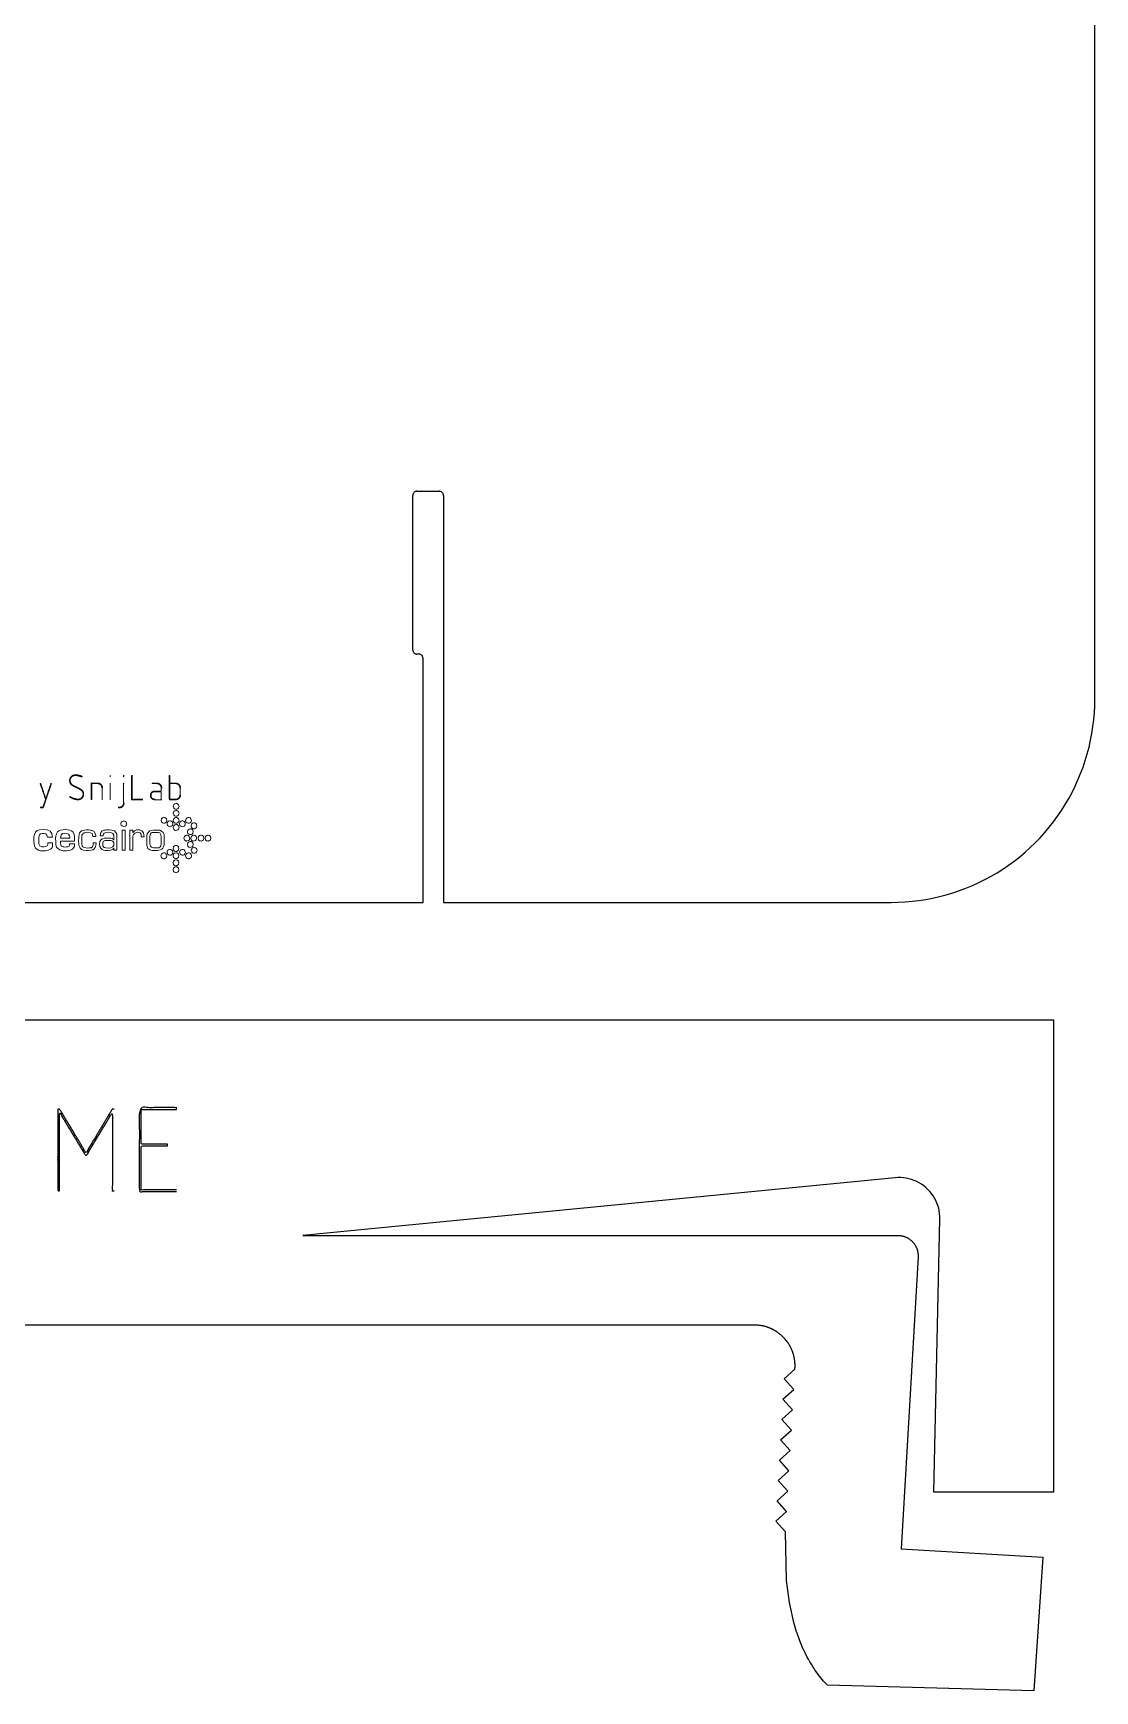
# Model space of a CAD drawing. Header units: millimetres. Extents: x -135 to -30, y -174 to 155.
# Drawn here: x -83 to -30.8, y -174.2 to -92.7 of the extents above; entities that cross this region are included whole.
import ezdxf

# ---------------------------------------------------------------- set-up
doc = ezdxf.new("R2010")
doc.units = ezdxf.units.MM
doc.header["$MEASUREMENT"] = 0
doc.layers.add('LAYER 03', color=5, linetype='Continuous')

msp = doc.modelspace()

# ---------------------------------------------------------------- linework, layer by layer
for p, q in [((-30.816, -125.411), (-30.816, -5.411)), ((-64.314, -115.383), (-64.316, -115.411)), ((-64.316, -123.011), (-64.316, -115.411)), ((-64.308, -115.355), (-64.314, -115.383)), ((-64.298, -115.328), (-64.308, -115.355)), ((-64.284, -115.303), (-64.298, -115.328)), ((-64.267, -115.28), (-64.284, -115.303)), ((-64.247, -115.26), (-64.267, -115.28)), ((-64.224, -115.243), (-64.247, -115.26)), ((-64.199, -115.229), (-64.224, -115.243)), ((-64.173, -115.219), (-64.199, -115.229)), ((-64.145, -115.213), (-64.173, -115.219)), ((-64.116, -115.211), (-64.145, -115.213)), ((-64.116, -115.211), (-63.016, -115.211)), ((-62.988, -115.213), (-63.016, -115.211)), ((-62.96, -115.219), (-62.988, -115.213)), ((-62.933, -115.229), (-62.96, -115.219)), ((-62.908, -115.243), (-62.933, -115.229)), ((-62.885, -115.26), (-62.908, -115.243)), ((-62.865, -115.28), (-62.885, -115.26)), ((-62.848, -115.303), (-62.865, -115.28)), ((-62.834, -115.328), (-62.848, -115.303)), ((-62.824, -115.355), (-62.834, -115.328)), ((-62.818, -115.383), (-62.824, -115.355)), ((-62.816, -115.411), (-62.818, -115.383)), ((-62.816, -115.411), (-62.816, -123.011)), ((-64.316, -123.011), (-64.314, -123.04)), ((-64.314, -123.04), (-64.308, -123.068)), ((-64.308, -123.068), (-64.298, -123.094)), ((-64.298, -123.094), (-64.284, -123.119)), ((-64.284, -123.119), (-64.267, -123.142)), ((-64.267, -123.142), (-64.247, -123.162)), ((-64.247, -123.162), (-64.224, -123.18)), ((-64.224, -123.18), (-64.199, -123.193)), ((-64.199, -123.193), (-64.173, -123.203)), ((-64.173, -123.203), (-64.145, -123.209)), ((-64.145, -123.209), (-64.116, -123.211)), ((-64.016, -123.211), (-64.116, -123.211)), ((-63.988, -123.213), (-64.016, -123.211)), ((-63.96, -123.219), (-63.988, -123.213)), ((-63.933, -123.229), (-63.96, -123.219)), ((-63.908, -123.243), (-63.933, -123.229)), ((-63.885, -123.26), (-63.908, -123.243)), ((-63.865, -123.28), (-63.885, -123.26)), ((-63.848, -123.303), (-63.865, -123.28)), ((-63.834, -123.328), (-63.848, -123.303)), ((-63.824, -123.355), (-63.834, -123.328)), ((-63.818, -123.383), (-63.824, -123.355)), ((-63.816, -123.411), (-63.818, -123.383)), ((-63.816, -135.411), (-63.816, -123.411)), ((-62.816, -123.011), (-62.816, -135.411)), ((-30.822, -125.753), (-30.816, -125.411)), ((-30.869, -126.434), (-30.839, -126.094)), ((-30.839, -126.094), (-30.822, -125.753)), ((-30.962, -127.11), (-30.909, -126.773)), ((-30.909, -126.773), (-30.869, -126.434)), ((-31.187, -128.109), (-31.1, -127.779)), ((-31.1, -127.779), (-31.025, -127.446)), ((-31.025, -127.446), (-30.962, -127.11)), ((-31.394, -128.76), (-31.285, -128.436)), ((-31.285, -128.436), (-31.187, -128.109)), ((-31.785, -129.706), (-31.644, -129.395)), ((-31.644, -129.395), (-31.513, -129.08)), ((-31.513, -129.08), (-31.394, -128.76)), ((-32.272, -130.607), (-32.1, -130.312)), ((-32.1, -130.312), (-31.937, -130.012)), ((-31.937, -130.012), (-31.785, -129.706)), ((-32.646, -131.178), (-32.454, -130.896)), ((-32.454, -130.896), (-32.272, -130.607)), ((-33.279, -131.983), (-33.059, -131.722)), ((-33.059, -131.722), (-32.848, -131.454)), ((-32.848, -131.454), (-32.646, -131.178)), ((-34.244, -132.948), (-33.991, -132.72)), ((-33.991, -132.72), (-33.745, -132.482)), ((-33.745, -132.482), (-33.508, -132.237)), ((-33.508, -132.237), (-33.279, -131.983)), ((-35.049, -133.581), (-34.774, -133.379)), ((-34.774, -133.379), (-34.505, -133.168)), ((-34.505, -133.168), (-34.244, -132.948)), ((-36.521, -134.442), (-36.216, -134.29)), ((-36.216, -134.29), (-35.915, -134.128)), ((-35.915, -134.128), (-35.62, -133.956)), ((-35.62, -133.956), (-35.332, -133.773)), ((-35.332, -133.773), (-35.049, -133.581)), ((-39.117, -135.266), (-38.782, -135.202)), ((-38.782, -135.202), (-38.449, -135.127)), ((-38.449, -135.127), (-38.118, -135.04)), ((-38.118, -135.04), (-37.791, -134.943)), ((-37.791, -134.943), (-37.467, -134.834)), ((-37.467, -134.834), (-37.148, -134.714)), ((-37.148, -134.714), (-36.832, -134.583)), ((-36.832, -134.583), (-36.521, -134.442)), ((-101.816, -135.411), (-63.816, -135.411)), ((-62.816, -135.411), (-40.816, -135.411)), ((-40.816, -135.411), (-40.475, -135.405)), ((-40.475, -135.405), (-40.134, -135.388)), ((-40.134, -135.388), (-39.794, -135.359)), ((-39.794, -135.359), (-39.454, -135.318)), ((-39.454, -135.318), (-39.117, -135.266)), ((-131.919, -141.178), (-82.379, -141.178)), ((-82.379, -141.178), (-32.839, -141.178)), ((-32.839, -141.178), (-32.839, -164.382)), ((-40.62, -148.939), (-69.726, -151.773)), ((-40.485, -148.931), (-40.62, -148.939)), ((-40.35, -148.931), (-40.485, -148.931)), ((-40.215, -148.941), (-40.35, -148.931)), ((-40.081, -148.96), (-40.215, -148.941)), ((-39.949, -148.988), (-40.081, -148.96)), ((-39.819, -149.024), (-39.949, -148.988)), ((-39.691, -149.07), (-39.819, -149.024)), ((-39.567, -149.124), (-39.691, -149.07)), ((-39.447, -149.186), (-39.567, -149.124)), ((-39.332, -149.256), (-39.447, -149.186)), ((-39.221, -149.334), (-39.332, -149.256)), ((-39.116, -149.419), (-39.221, -149.334)), ((-39.017, -149.511), (-39.116, -149.419)), ((-38.924, -149.609), (-39.017, -149.511)), ((-38.838, -149.714), (-38.924, -149.609)), ((-38.76, -149.824), (-38.838, -149.714)), ((-38.689, -149.939), (-38.76, -149.824)), ((-38.626, -150.058), (-38.689, -149.939)), ((-38.571, -150.182), (-38.626, -150.058)), ((-38.525, -150.309), (-38.571, -150.182)), ((-38.487, -150.439), (-38.525, -150.309)), ((-38.459, -150.571), (-38.487, -150.439)), ((-38.439, -150.705), (-38.459, -150.571)), ((-38.729, -164.382), (-38.427, -150.975)), ((-38.428, -150.84), (-38.439, -150.705)), ((-38.427, -150.975), (-38.428, -150.84)), ((-69.726, -151.773), (-42.497, -151.773)), ((-42.497, -151.773), (-40.497, -151.773)), ((-40.497, -151.773), (-40.46, -151.774)), ((-40.46, -151.774), (-40.422, -151.776)), ((-40.422, -151.776), (-40.384, -151.779)), ((-40.384, -151.779), (-40.347, -151.784)), ((-40.347, -151.784), (-40.322, -151.789)), ((-40.322, -151.789), (-40.297, -151.793)), ((-40.297, -151.793), (-40.272, -151.799)), ((-40.272, -151.799), (-40.247, -151.805)), ((-40.247, -151.805), (-40.222, -151.812)), ((-40.222, -151.812), (-40.197, -151.819)), ((-40.197, -151.819), (-40.173, -151.827)), ((-40.173, -151.827), (-40.149, -151.836)), ((-40.149, -151.836), (-40.125, -151.845)), ((-40.125, -151.845), (-40.101, -151.855)), ((-40.101, -151.855), (-40.077, -151.865)), ((-40.077, -151.865), (-40.054, -151.877)), ((-40.054, -151.877), (-40.031, -151.888)), ((-40.031, -151.888), (-40.008, -151.901)), ((-40.008, -151.901), (-39.986, -151.913)), ((-39.986, -151.913), (-39.964, -151.927)), ((-39.964, -151.927), (-39.943, -151.941)), ((-39.943, -151.941), (-39.921, -151.955)), ((-39.921, -151.955), (-39.901, -151.97)), ((-39.901, -151.97), (-39.881, -151.986)), ((-39.881, -151.986), (-39.851, -152.01)), ((-39.851, -152.01), (-39.823, -152.035)), ((-39.823, -152.035), (-39.795, -152.06)), ((-39.795, -152.06), (-39.769, -152.087)), ((-39.769, -152.087), (-39.744, -152.115)), ((-39.744, -152.115), (-39.72, -152.143)), ((-39.72, -152.143), (-39.697, -152.173)), ((-39.697, -152.173), (-39.675, -152.204)), ((-39.675, -152.204), (-39.66, -152.225)), ((-39.66, -152.225), (-39.647, -152.246)), ((-39.647, -152.246), (-39.634, -152.268)), ((-39.634, -152.268), (-39.621, -152.291)), ((-39.621, -152.291), (-39.609, -152.313)), ((-39.499, -152.831), (-40.336, -167.175)), ((-39.609, -152.313), (-39.597, -152.336)), ((-39.597, -152.336), (-39.586, -152.36)), ((-39.586, -152.36), (-39.576, -152.383)), ((-39.576, -152.383), (-39.566, -152.407)), ((-39.566, -152.407), (-39.557, -152.431)), ((-39.557, -152.431), (-39.549, -152.456)), ((-39.549, -152.456), (-39.541, -152.48)), ((-39.541, -152.48), (-39.533, -152.505)), ((-39.533, -152.505), (-39.527, -152.53)), ((-39.527, -152.53), (-39.521, -152.555)), ((-39.521, -152.555), (-39.516, -152.58)), ((-39.516, -152.58), (-39.511, -152.605)), ((-39.511, -152.605), (-39.507, -152.63)), ((-39.507, -152.63), (-39.504, -152.656)), ((-39.504, -152.656), (-39.501, -152.681)), ((-39.501, -152.681), (-39.498, -152.719)), ((-39.497, -152.794), (-39.499, -152.831)), ((-39.498, -152.719), (-39.497, -152.757)), ((-39.497, -152.757), (-39.497, -152.794)), ((-82.379, -156.178), (-95.032, -156.178)), ((-69.726, -156.178), (-82.379, -156.178)), ((-47.793, -156.178), (-69.726, -156.178)), ((-47.543, -156.178), (-47.793, -156.178)), ((-47.493, -156.179), (-47.543, -156.178)), ((-47.443, -156.18), (-47.493, -156.179)), ((-47.393, -156.184), (-47.443, -156.18)), ((-47.343, -156.188), (-47.393, -156.184)), ((-47.293, -156.194), (-47.343, -156.188)), ((-47.243, -156.201), (-47.293, -156.194)), ((-47.218, -156.205), (-47.243, -156.201)), ((-47.193, -156.209), (-47.218, -156.205)), ((-47.167, -156.213), (-47.193, -156.209)), ((-47.142, -156.218), (-47.167, -156.213)), ((-47.117, -156.224), (-47.142, -156.218)), ((-47.092, -156.229), (-47.117, -156.224)), ((-47.068, -156.235), (-47.092, -156.229)), ((-47.043, -156.241), (-47.068, -156.235)), ((-47.018, -156.248), (-47.043, -156.241)), ((-46.993, -156.255), (-47.018, -156.248)), ((-46.968, -156.262), (-46.993, -156.255)), ((-46.944, -156.27), (-46.968, -156.262)), ((-46.919, -156.278), (-46.944, -156.27)), ((-46.895, -156.286), (-46.919, -156.278)), ((-46.871, -156.294), (-46.895, -156.286)), ((-46.846, -156.303), (-46.871, -156.294)), ((-46.822, -156.312), (-46.846, -156.303)), ((-46.798, -156.322), (-46.822, -156.312)), ((-46.774, -156.331), (-46.798, -156.322)), ((-46.75, -156.342), (-46.774, -156.331)), ((-46.727, -156.352), (-46.75, -156.342)), ((-46.703, -156.363), (-46.727, -156.352)), ((-46.68, -156.374), (-46.703, -156.363)), ((-46.657, -156.385), (-46.68, -156.374)), ((-46.634, -156.396), (-46.657, -156.385)), ((-46.611, -156.408), (-46.634, -156.396)), ((-46.588, -156.42), (-46.611, -156.408)), ((-46.566, -156.433), (-46.588, -156.42)), ((-46.543, -156.446), (-46.566, -156.433)), ((-46.521, -156.459), (-46.543, -156.446)), ((-46.499, -156.472), (-46.521, -156.459)), ((-46.477, -156.485), (-46.499, -156.472)), ((-46.456, -156.499), (-46.477, -156.485)), ((-46.434, -156.513), (-46.456, -156.499)), ((-46.413, -156.528), (-46.434, -156.513)), ((-46.392, -156.542), (-46.413, -156.528)), ((-46.371, -156.557), (-46.392, -156.542)), ((-46.351, -156.572), (-46.371, -156.557)), ((-46.33, -156.587), (-46.351, -156.572)), ((-46.31, -156.603), (-46.33, -156.587)), ((-46.271, -156.635), (-46.31, -156.603)), ((-46.232, -156.667), (-46.271, -156.635)), ((-46.195, -156.701), (-46.232, -156.667)), ((-46.158, -156.735), (-46.195, -156.701)), ((-46.122, -156.77), (-46.158, -156.735)), ((-46.088, -156.806), (-46.122, -156.77)), ((-46.054, -156.842), (-46.088, -156.806)), ((-46.021, -156.88), (-46.054, -156.842)), ((-45.989, -156.918), (-46.021, -156.88)), ((-45.958, -156.958), (-45.989, -156.918)), ((-45.928, -156.998), (-45.958, -156.958)), ((-45.898, -157.039), (-45.928, -156.998)), ((-45.884, -157.06), (-45.898, -157.039)), ((-45.87, -157.082), (-45.884, -157.06)), ((-45.856, -157.103), (-45.87, -157.082)), ((-45.843, -157.125), (-45.856, -157.103)), ((-45.829, -157.146), (-45.843, -157.125)), ((-45.816, -157.168), (-45.829, -157.146)), ((-45.803, -157.191), (-45.816, -157.168)), ((-45.791, -157.213), (-45.803, -157.191)), ((-45.779, -157.235), (-45.791, -157.213)), ((-45.767, -157.258), (-45.779, -157.235)), ((-45.755, -157.281), (-45.767, -157.258)), ((-45.744, -157.304), (-45.755, -157.281)), ((-45.733, -157.327), (-45.744, -157.304)), ((-45.722, -157.351), (-45.733, -157.327)), ((-45.711, -157.374), (-45.722, -157.351)), ((-45.701, -157.398), (-45.711, -157.374)), ((-45.691, -157.422), (-45.701, -157.398)), ((-45.682, -157.446), (-45.691, -157.422)), ((-45.672, -157.47), (-45.682, -157.446)), ((-45.663, -157.494), (-45.672, -157.47)), ((-45.655, -157.518), (-45.663, -157.494)), ((-45.646, -157.543), (-45.655, -157.518)), ((-45.638, -157.567), (-45.646, -157.543)), ((-45.63, -157.592), (-45.638, -157.567)), ((-45.623, -157.617), (-45.63, -157.592)), ((-45.616, -157.642), (-45.623, -157.617)), ((-45.609, -157.666), (-45.616, -157.642)), ((-45.603, -157.691), (-45.609, -157.666)), ((-45.597, -157.716), (-45.603, -157.691)), ((-45.591, -157.741), (-45.597, -157.716)), ((-45.586, -157.766), (-45.591, -157.741)), ((-45.58, -157.792), (-45.586, -157.766)), ((-45.576, -157.817), (-45.58, -157.792)), ((-45.571, -157.842), (-45.576, -157.817)), ((-45.567, -157.867), (-45.571, -157.842)), ((-45.563, -157.893), (-45.567, -157.867)), ((-45.56, -157.918), (-45.563, -157.893)), ((-45.557, -157.943), (-45.56, -157.918)), ((-45.554, -157.968), (-45.557, -157.943)), ((-45.551, -157.994), (-45.554, -157.968)), ((-45.547, -158.044), (-45.551, -157.994)), ((-46.078, -158.821), (-45.549, -158.351)), ((-45.608, -159.35), (-46.078, -158.821)), ((-45.549, -158.351), (-45.546, -158.295)), ((-45.544, -158.095), (-45.547, -158.044)), ((-45.546, -158.295), (-45.544, -158.245)), ((-45.543, -158.145), (-45.544, -158.095)), ((-45.544, -158.245), (-45.543, -158.195)), ((-45.543, -158.195), (-45.543, -158.145)), ((-46.136, -159.82), (-45.608, -159.35)), ((-46.194, -160.818), (-45.666, -160.348)), ((-45.666, -160.348), (-46.136, -159.82)), ((-45.724, -161.346), (-46.194, -160.818)), ((-46.253, -161.816), (-45.724, -161.346)), ((-45.783, -162.344), (-46.253, -161.816)), ((-46.311, -162.814), (-45.783, -162.344)), ((-45.841, -163.343), (-46.311, -162.814)), ((-46.369, -163.813), (-45.841, -163.343)), ((-46.428, -164.811), (-45.899, -164.341)), ((-45.899, -164.341), (-46.369, -163.813)), ((-32.839, -164.382), (-38.729, -164.382)), ((-46.486, -165.809), (-45.958, -165.339)), ((-45.958, -165.339), (-46.428, -164.811)), ((-46.016, -166.338), (-46.486, -165.809)), ((-45.962, -168.735), (-46.016, -166.338)), ((-40.336, -167.175), (-33.376, -167.584)), ((-33.376, -167.584), (-33.814, -174.152)), ((-45.82, -169.811), (-45.962, -168.735)), ((-45.601, -170.797), (-45.82, -169.811)), ((-45.468, -171.244), (-45.601, -170.797)), ((-45.459, -171.271), (-45.468, -171.244)), ((-45.309, -171.691), (-45.459, -171.271)), ((-45.138, -172.097), (-45.309, -171.691)), ((-45.126, -172.122), (-45.138, -172.097)), ((-45.036, -172.312), (-45.126, -172.122)), ((-44.94, -172.498), (-45.036, -172.312)), ((-44.886, -172.599), (-44.94, -172.498)), ((-44.811, -172.731), (-44.886, -172.599)), ((-44.772, -172.797), (-44.811, -172.731)), ((-44.723, -172.879), (-44.772, -172.797)), ((-44.652, -172.991), (-44.723, -172.879)), ((-44.61, -173.055), (-44.652, -172.991)), ((-44.565, -173.122), (-44.61, -173.055)), ((-44.524, -173.181), (-44.565, -173.122)), ((-44.483, -173.24), (-44.524, -173.181)), ((-44.436, -173.305), (-44.483, -173.24)), ((-44.405, -173.347), (-44.436, -173.305)), ((-44.342, -173.43), (-44.405, -173.347)), ((-44.278, -173.511), (-44.342, -173.43)), ((-44.213, -173.591), (-44.278, -173.511)), ((-44.146, -173.669), (-44.213, -173.591)), ((-44.079, -173.746), (-44.146, -173.669)), ((-43.952, -173.867), (-44.079, -173.746)), ((-33.814, -174.152), (-43.952, -173.867))]:
    msp.add_line(p, q)
at = {"layer": 'LAYER 03', "lineweight": 0}
for p, q in [((-78.597, -131.86), (-78.453, -131.86)), ((-78.597, -132.843), (-78.597, -131.86)), ((-78.453, -131.86), (-78.453, -132.843)), ((-78.453, -132.843), (-78.597, -132.843))]:
    msp.add_line(p, q, dxfattribs=at)
for points, degree, knots in [([(-80.487, -130.093), (-80.487, -129.924), (-80.665, -129.828), (-80.85, -129.734), (-80.923, -129.699), (-80.965, -129.68), (-80.982, -129.671), (-81.147, -129.59), (-81.147, -129.427), (-81.147, -129.333), (-81.086, -129.261), (-81.013, -129.174), (-80.883, -129.174), (-80.792, -129.174), (-80.573, -129.25), (-80.565, -129.239), (-80.558, -129.228), (-80.695, -129.147), (-80.883, -129.147), (-81.024, -129.147), (-81.107, -129.244), (-81.174, -129.324), (-81.174, -129.427), (-81.174, -129.558), (-81.073, -129.644), (-81, -129.689), (-80.936, -129.722), (-80.836, -129.772), (-80.737, -129.822), (-80.629, -129.876), (-80.582, -129.923), (-80.512, -129.992), (-80.512, -130.093), (-80.512, -130.184), (-80.575, -130.258), (-80.65, -130.344), (-80.764, -130.344), (-80.863, -130.344), (-81.154, -130.213), (-81.161, -130.223), (-81.169, -130.234), (-81.085, -130.292), (-80.975, -130.33), (-80.862, -130.368), (-80.764, -130.368), (-80.635, -130.368), (-80.556, -130.275), (-80.487, -130.192), (-80.487, -130.093)], 2, [-24, -24, -24, -23, -23, -22, -22, -21, -21, -20, -20, -19, -19, -18, -18, -17, -17, -16, -16, -15, -15, -14, -14, -13, -13, -12, -12, -11, -11, -10, -10, -9, -9, -8, -8, -7, -7, -6, -6, -5, -5, -4, -4, -3, -3, -2, -2, -1, -1, 0, 0, 0]), ([(-79.163, -129.17), (-79.176, -129.17), (-79.19, -129.17), (-79.19, -129.203), (-79.19, -129.236), (-79.176, -129.236), (-79.163, -129.236)], 2, [-3, -3, -3, -2, -2, -1, -1, 0, 0, 0]), ([(-78.499, -129.17), (-78.512, -129.17), (-78.526, -129.17), (-78.526, -129.203), (-78.526, -129.236), (-78.512, -129.236), (-78.499, -129.236)], 2, [-3, -3, -3, -2, -2, -1, -1, 0, 0, 0]), ([(-77.586, -130.344), (-77.844, -130.344), (-78.102, -130.344), (-78.102, -129.757), (-78.102, -129.17), (-78.115, -129.17), (-78.129, -129.17), (-78.129, -129.769), (-78.129, -130.368), (-77.858, -130.368), (-77.586, -130.368)], 2, [-5, -5, -5, -4, -4, -3, -3, -2, -2, -1, -1, 0, 0, 0]), ([(-75.725, -129.797), (-75.725, -129.696), (-75.797, -129.624), (-75.868, -129.553), (-75.97, -129.553), (-76.112, -129.553), (-76.254, -129.553), (-76.254, -129.361), (-76.254, -129.17), (-76.267, -129.17), (-76.281, -129.17), (-76.281, -129.769), (-76.281, -130.368), (-76.125, -130.368), (-75.97, -130.368), (-75.868, -130.368), (-75.797, -130.298), (-75.725, -130.227), (-75.725, -130.126)], 2, [-9, -9, -9, -8, -8, -7, -7, -6, -6, -5, -5, -4, -4, -3, -3, -2, -2, -1, -1, 0, 0, 0]), ([(-82.093, -129.561), (-82.219, -129.938), (-82.345, -130.315), (-82.471, -129.936), (-82.597, -129.558), (-82.61, -129.562), (-82.622, -129.566), (-82.491, -129.962), (-82.359, -130.357), (-82.423, -130.549), (-82.487, -130.74), (-82.548, -130.74), (-82.609, -130.74), (-82.609, -130.754), (-82.609, -130.767), (-82.539, -130.767), (-82.468, -130.767), (-82.268, -130.168), (-82.068, -129.569)], 2, [-9, -9, -9, -8, -8, -7, -7, -6, -6, -5, -5, -4, -4, -3, -3, -2, -2, -1, -1, 0, 0, 0]), ([(-79.558, -129.793), (-79.558, -129.691), (-79.629, -129.619), (-79.701, -129.547), (-79.802, -129.547), (-79.958, -129.547), (-80.114, -129.547), (-80.114, -129.951), (-80.114, -130.356), (-80.1, -130.356), (-80.087, -130.356), (-80.087, -129.966), (-80.087, -129.576), (-79.945, -129.576), (-79.802, -129.576), (-79.712, -129.576), (-79.648, -129.64), (-79.584, -129.704), (-79.584, -129.795), (-79.584, -130.076), (-79.584, -130.356), (-79.571, -130.356), (-79.558, -130.356)], 2, [-11, -11, -11, -10, -10, -9, -9, -8, -8, -7, -7, -6, -6, -5, -5, -4, -4, -3, -3, -2, -2, -1, -1, 0, 0, 0]), ([(-79.163, -129.563), (-79.176, -129.563), (-79.19, -129.563), (-79.19, -129.96), (-79.19, -130.356), (-79.176, -130.356), (-79.163, -130.356)], 2, [-3, -3, -3, -2, -2, -1, -1, 0, 0, 0]), ([(-78.499, -129.565), (-78.512, -129.565), (-78.526, -129.565), (-78.526, -130.043), (-78.526, -130.522), (-78.526, -130.613), (-78.589, -130.677), (-78.653, -130.74), (-78.744, -130.74), (-78.76, -130.74), (-78.777, -130.74), (-78.777, -130.754), (-78.777, -130.767), (-78.76, -130.767), (-78.744, -130.767), (-78.642, -130.767), (-78.571, -130.695), (-78.499, -130.624), (-78.499, -130.522)], 2, [-9, -9, -9, -8, -8, -7, -7, -6, -6, -5, -5, -4, -4, -3, -3, -2, -2, -1, -1, 0, 0, 0]), ([(-76.649, -129.801), (-76.649, -129.661), (-76.753, -129.594), (-76.827, -129.547), (-76.927, -129.547), (-77.026, -129.547), (-77.125, -129.547), (-77.125, -129.56), (-77.125, -129.573), (-77.026, -129.573), (-76.927, -129.573), (-76.833, -129.573), (-76.767, -129.617), (-76.676, -129.676), (-76.676, -129.801), (-76.676, -129.873), (-76.676, -129.945), (-76.825, -129.945), (-76.973, -129.945), (-77.052, -129.945), (-77.107, -129.975), (-77.205, -130.027), (-77.205, -130.157), (-77.205, -130.286), (-77.103, -130.339), (-77.043, -130.368), (-76.973, -130.368), (-76.811, -130.368), (-76.649, -130.368)], 2, [-14, -14, -14, -13, -13, -12, -12, -11, -11, -10, -10, -9, -9, -8, -8, -7, -7, -6, -6, -5, -5, -4, -4, -3, -3, -2, -2, -1, -1, 0, 0, 0]), ([(-76.676, -130.344), (-76.676, -130.159), (-76.676, -129.974), (-76.825, -129.974), (-76.973, -129.974), (-77.178, -129.974), (-77.178, -130.158), (-77.178, -130.27), (-77.091, -130.317), (-77.042, -130.344), (-76.973, -130.344)], 2, [0, 0, 0, 1, 1, 2, 2, 3, 3, 4, 4, 5, 5, 5]), ([(-75.752, -130.125), (-75.752, -129.96), (-75.752, -129.795), (-75.752, -129.704), (-75.816, -129.64), (-75.879, -129.576), (-75.97, -129.576), (-76.112, -129.576), (-76.254, -129.576), (-76.254, -129.96), (-76.254, -130.344), (-76.112, -130.344), (-75.97, -130.344), (-75.879, -130.344), (-75.816, -130.28), (-75.752, -130.217), (-75.752, -130.125)], 2, [0, 0, 0, 1, 1, 2, 2, 3, 3, 4, 4, 5, 5, 6, 6, 7, 7, 8, 8, 8]), ([(-75.937, -130.547), (-75.937, -130.547), (-75.8, -130.547), (-75.8, -130.697), (-75.8, -130.818), (-75.924, -130.834), (-75.937, -130.834), (-75.951, -130.834), (-76.085, -130.834), (-76.085, -130.69), (-76.085, -130.547), (-75.937, -130.547), (-75.937, -130.547)], 3, [0, 0, 0, 0, 1, 1, 1, 2, 2, 2, 3, 3, 3, 4, 4, 4, 4]), ([(-75.937, -130.889), (-75.937, -130.889), (-75.8, -130.888), (-75.8, -131.039), (-75.8, -131.16), (-75.924, -131.176), (-75.937, -131.176), (-75.951, -131.176), (-76.085, -131.176), (-76.085, -131.032), (-76.085, -130.889), (-75.937, -130.889), (-75.937, -130.889)], 3, [0, 0, 0, 0, 1, 1, 1, 2, 2, 2, 3, 3, 3, 4, 4, 4, 4]), ([(-82.263, -132.202), (-82.263, -132.202), (-82.023, -132.202), (-82.023, -132.202), (-82.023, -132.202), (-82.003, -131.863), (-82.284, -131.845), (-82.564, -131.828), (-82.779, -131.829), (-82.857, -131.963), (-82.935, -132.096), (-82.94, -132.279), (-82.932, -132.415), (-82.923, -132.552), (-82.926, -132.765), (-82.696, -132.847), (-82.467, -132.93), (-82.192, -132.847), (-82.148, -132.818), (-82.104, -132.789), (-82.027, -132.737), (-82.023, -132.659), (-82.019, -132.581), (-82.012, -132.479), (-82.012, -132.479), (-82.012, -132.479), (-82.248, -132.48), (-82.248, -132.48), (-82.248, -132.48), (-82.225, -132.65), (-82.337, -132.67), (-82.448, -132.689), (-82.668, -132.719), (-82.685, -132.53), (-82.701, -132.34), (-82.677, -132.155), (-82.677, -132.155), (-82.677, -132.155), (-82.676, -132.029), (-82.522, -132.029), (-82.367, -132.029), (-82.279, -132.03), (-82.263, -132.202)], 3, [0, 0, 0, 0, 1, 1, 1, 2, 2, 2, 3, 3, 3, 4, 4, 4, 5, 5, 5, 6, 6, 6, 7, 7, 7, 8, 8, 8, 9, 9, 9, 10, 10, 10, 11, 11, 11, 12, 12, 12, 13, 13, 13, 14, 14, 14, 14]), ([(-81.619, -132.396), (-81.619, -132.396), (-80.935, -132.396), (-80.935, -132.396), (-80.935, -132.396), (-80.877, -131.902), (-81.168, -131.858), (-81.459, -131.814), (-81.609, -131.839), (-81.702, -131.892), (-81.794, -131.945), (-81.847, -132.063), (-81.859, -132.158), (-81.87, -132.254), (-81.847, -132.608), (-81.835, -132.652), (-81.824, -132.696), (-81.757, -132.853), (-81.499, -132.874), (-81.24, -132.894), (-81.139, -132.846), (-81.074, -132.816), (-81.009, -132.787), (-80.926, -132.696), (-80.93, -132.542), (-80.93, -132.542), (-81.174, -132.539), (-81.174, -132.539), (-81.174, -132.539), (-81.155, -132.665), (-81.256, -132.68), (-81.358, -132.695), (-81.48, -132.689), (-81.48, -132.689), (-81.48, -132.689), (-81.602, -132.677), (-81.611, -132.583), (-81.619, -132.489), (-81.619, -132.396), (-81.619, -132.396)], 3, [0, 0, 0, 0, 1, 1, 1, 2, 2, 2, 3, 3, 3, 4, 4, 4, 5, 5, 5, 6, 6, 6, 7, 7, 7, 8, 8, 8, 9, 9, 9, 10, 10, 10, 11, 11, 11, 12, 12, 12, 13, 13, 13, 13]), ([(-80.04, -132.179), (-80.04, -132.179), (-79.894, -132.179), (-79.894, -132.179), (-79.894, -132.179), (-79.862, -131.878), (-80.148, -131.855), (-80.435, -131.833), (-80.664, -131.86), (-80.707, -132.063), (-80.75, -132.265), (-80.733, -132.536), (-80.717, -132.606), (-80.701, -132.677), (-80.647, -132.821), (-80.491, -132.843), (-80.335, -132.865), (-80.145, -132.865), (-80.04, -132.827), (-79.934, -132.789), (-79.861, -132.661), (-79.877, -132.492), (-79.877, -132.492), (-80.024, -132.492), (-80.024, -132.492), (-80.024, -132.492), (-79.99, -132.709), (-80.118, -132.725), (-80.245, -132.742), (-80.364, -132.756), (-80.466, -132.718), (-80.567, -132.68), (-80.572, -132.583), (-80.579, -132.504), (-80.586, -132.424), (-80.578, -132.144), (-80.578, -132.144), (-80.578, -132.144), (-80.589, -131.957), (-80.304, -131.967), (-80.019, -131.977), (-80.052, -132.057), (-80.04, -132.179)], 3, [0, 0, 0, 0, 1, 1, 1, 2, 2, 2, 3, 3, 3, 4, 4, 4, 5, 5, 5, 6, 6, 6, 7, 7, 7, 8, 8, 8, 9, 9, 9, 10, 10, 10, 11, 11, 11, 12, 12, 12, 13, 13, 13, 14, 14, 14, 14]), ([(-78.999, -132.745), (-78.999, -132.745), (-78.999, -132.842), (-78.999, -132.842), (-78.999, -132.842), (-78.855, -132.842), (-78.855, -132.842), (-78.855, -132.842), (-78.854, -132.098), (-78.854, -132.098), (-78.854, -132.098), (-78.888, -131.872), (-79.095, -131.857), (-79.302, -131.842), (-79.464, -131.857), (-79.464, -131.857), (-79.464, -131.857), (-79.678, -131.848), (-79.678, -132.138), (-79.678, -132.138), (-79.524, -132.136), (-79.524, -132.136), (-79.524, -132.136), (-79.542, -131.982), (-79.401, -131.975), (-79.259, -131.967), (-79.007, -131.941), (-79.001, -132.116), (-78.995, -132.29), (-78.998, -132.357), (-78.998, -132.357), (-78.998, -132.357), (-79.035, -132.271), (-79.154, -132.261), (-79.273, -132.251), (-79.718, -132.171), (-79.705, -132.546), (-79.691, -132.921), (-79.318, -132.852), (-79.309, -132.858), (-79.301, -132.864), (-78.997, -132.842), (-78.999, -132.745)], 3, [0, 0, 0, 0, 1, 1, 1, 2, 2, 2, 3, 3, 3, 4, 4, 4, 5, 5, 5, 6, 6, 6, 7, 7, 7, 8, 8, 8, 9, 9, 9, 10, 10, 10, 11, 11, 11, 12, 12, 12, 13, 13, 13, 14, 14, 14, 14]), ([(-78.514, -131.679), (-78.514, -131.679), (-78.385, -131.685), (-78.385, -131.55), (-78.385, -131.415), (-78.494, -131.41), (-78.514, -131.41), (-78.535, -131.41), (-78.655, -131.425), (-78.654, -131.545), (-78.653, -131.664), (-78.558, -131.676), (-78.514, -131.679)], 3, [0, 0, 0, 0, 1, 1, 1, 2, 2, 2, 3, 3, 3, 4, 4, 4, 4]), ([(-78.216, -131.86), (-78.216, -131.86), (-78.074, -131.86), (-78.074, -131.86), (-78.074, -131.86), (-78.074, -131.986), (-78.074, -131.986), (-78.074, -131.986), (-77.955, -131.798), (-77.739, -131.853), (-77.523, -131.907), (-77.52, -132.066), (-77.52, -132.195), (-77.52, -132.195), (-77.661, -132.195), (-77.661, -132.195), (-77.661, -132.195), (-77.603, -131.941), (-77.843, -131.966), (-78.083, -131.991), (-78.065, -132.167), (-78.065, -132.167), (-78.065, -132.167), (-78.068, -132.843), (-78.068, -132.843), (-78.068, -132.843), (-78.216, -132.843), (-78.216, -132.843), (-78.216, -132.843), (-78.216, -131.86), (-78.216, -131.86)], 3, [0, 0, 0, 0, 1, 1, 1, 2, 2, 2, 3, 3, 3, 4, 4, 4, 5, 5, 5, 6, 6, 6, 7, 7, 7, 8, 8, 8, 9, 9, 9, 10, 10, 10, 10]), ([(-77.37, -132.082), (-77.37, -132.082), (-77.349, -131.867), (-77.058, -131.86), (-76.767, -131.853), (-76.785, -131.86), (-76.785, -131.86), (-76.785, -131.86), (-76.556, -131.903), (-76.535, -132.082), (-76.514, -132.261), (-76.518, -132.609), (-76.56, -132.684), (-76.602, -132.758), (-76.644, -132.849), (-76.858, -132.855), (-77.071, -132.862), (-77.102, -132.855), (-77.102, -132.855), (-77.102, -132.855), (-77.353, -132.88), (-77.38, -132.62), (-77.406, -132.36), (-77.37, -132.082), (-77.37, -132.082)], 3, [0, 0, 0, 0, 1, 1, 1, 2, 2, 2, 3, 3, 3, 4, 4, 4, 5, 5, 5, 6, 6, 6, 7, 7, 7, 8, 8, 8, 8]), ([(-76.532, -131.238), (-76.532, -131.238), (-76.396, -131.238), (-76.396, -131.388), (-76.396, -131.509), (-76.519, -131.525), (-76.532, -131.525), (-76.546, -131.525), (-76.68, -131.525), (-76.68, -131.382), (-76.68, -131.238), (-76.532, -131.238), (-76.532, -131.238)], 3, [0, 0, 0, 0, 1, 1, 1, 2, 2, 2, 3, 3, 3, 4, 4, 4, 4]), ([(-76.236, -131.404), (-76.236, -131.404), (-76.099, -131.404), (-76.099, -131.554), (-76.099, -131.675), (-76.223, -131.691), (-76.236, -131.691), (-76.25, -131.691), (-76.384, -131.691), (-76.384, -131.547), (-76.384, -131.404), (-76.236, -131.404), (-76.236, -131.404)], 3, [0, 0, 0, 0, 1, 1, 1, 2, 2, 2, 3, 3, 3, 4, 4, 4, 4]), ([(-75.937, -131.238), (-75.937, -131.238), (-75.8, -131.238), (-75.8, -131.388), (-75.8, -131.509), (-75.924, -131.525), (-75.937, -131.525), (-75.951, -131.525), (-76.085, -131.525), (-76.085, -131.382), (-76.085, -131.238), (-75.937, -131.238), (-75.937, -131.238)], 3, [0, 0, 0, 0, 1, 1, 1, 2, 2, 2, 3, 3, 3, 4, 4, 4, 4]), ([(-75.937, -131.587), (-75.937, -131.587), (-75.8, -131.587), (-75.8, -131.737), (-75.8, -131.858), (-75.924, -131.874), (-75.937, -131.874), (-75.951, -131.874), (-76.085, -131.874), (-76.085, -131.731), (-76.085, -131.587), (-75.937, -131.587), (-75.937, -131.587)], 3, [0, 0, 0, 0, 1, 1, 1, 2, 2, 2, 3, 3, 3, 4, 4, 4, 4]), ([(-75.629, -131.404), (-75.629, -131.404), (-75.492, -131.404), (-75.492, -131.554), (-75.492, -131.675), (-75.616, -131.691), (-75.629, -131.691), (-75.643, -131.691), (-75.777, -131.691), (-75.777, -131.547), (-75.777, -131.404), (-75.629, -131.404), (-75.629, -131.404)], 3, [0, 0, 0, 0, 1, 1, 1, 2, 2, 2, 3, 3, 3, 4, 4, 4, 4]), ([(-75.329, -131.238), (-75.329, -131.238), (-75.193, -131.238), (-75.193, -131.388), (-75.193, -131.509), (-75.316, -131.525), (-75.329, -131.525), (-75.343, -131.525), (-75.477, -131.525), (-75.477, -131.382), (-75.477, -131.238), (-75.329, -131.238), (-75.329, -131.238)], 3, [0, 0, 0, 0, 1, 1, 1, 2, 2, 2, 3, 3, 3, 4, 4, 4, 4]), ([(-75.236, -131.794), (-75.236, -131.794), (-75.099, -131.794), (-75.099, -131.945), (-75.099, -132.065), (-75.222, -132.081), (-75.236, -132.081), (-75.249, -132.081), (-75.384, -132.081), (-75.384, -131.938), (-75.384, -131.794), (-75.236, -131.794), (-75.236, -131.794)], 3, [0, 0, 0, 0, 1, 1, 1, 2, 2, 2, 3, 3, 3, 4, 4, 4, 4]), ([(-75.06, -131.507), (-75.06, -131.507), (-74.923, -131.507), (-74.923, -131.658), (-74.923, -131.778), (-75.047, -131.794), (-75.06, -131.794), (-75.074, -131.794), (-75.208, -131.794), (-75.208, -131.651), (-75.208, -131.507), (-75.06, -131.507), (-75.06, -131.507)], 3, [0, 0, 0, 0, 1, 1, 1, 2, 2, 2, 3, 3, 3, 4, 4, 4, 4]), ([(-81.616, -132.249), (-81.616, -132.249), (-81.17, -132.249), (-81.17, -132.249), (-81.17, -132.249), (-81.151, -132.027), (-81.312, -132.02), (-81.474, -132.013), (-81.618, -131.977), (-81.616, -132.249)], 3, [0, 0, 0, 0, 1, 1, 1, 2, 2, 2, 3, 3, 3, 3]), ([(-79.004, -132.492), (-79.004, -132.492), (-79.026, -132.389), (-79.14, -132.374), (-79.255, -132.359), (-79.459, -132.38), (-79.459, -132.38), (-79.459, -132.38), (-79.547, -132.407), (-79.55, -132.492), (-79.553, -132.577), (-79.542, -132.639), (-79.542, -132.639), (-79.542, -132.639), (-79.519, -132.736), (-79.397, -132.737), (-79.275, -132.739), (-79.005, -132.762), (-79.004, -132.598), (-79.002, -132.433), (-79.004, -132.492), (-79.004, -132.492)], 3, [0, 0, 0, 0, 1, 1, 1, 2, 2, 2, 3, 3, 3, 4, 4, 4, 5, 5, 5, 6, 6, 6, 7, 7, 7, 7]), ([(-76.82, -132.728), (-76.82, -132.728), (-76.677, -132.727), (-76.676, -132.537), (-76.675, -132.348), (-76.682, -132.133), (-76.682, -132.133), (-76.682, -132.133), (-76.697, -131.973), (-76.83, -131.973), (-76.964, -131.973), (-77.104, -131.973), (-77.104, -131.973), (-77.104, -131.973), (-77.22, -131.96), (-77.23, -132.151), (-77.24, -132.342), (-77.23, -132.553), (-77.23, -132.553), (-77.23, -132.553), (-77.224, -132.731), (-77.054, -132.737), (-76.883, -132.743), (-76.82, -132.728), (-76.82, -132.728)], 3, [0, 0, 0, 0, 1, 1, 1, 2, 2, 2, 3, 3, 3, 4, 4, 4, 5, 5, 5, 6, 6, 6, 7, 7, 7, 8, 8, 8, 8]), ([(-75.942, -132.62), (-75.942, -132.62), (-75.805, -132.62), (-75.805, -132.771), (-75.805, -132.891), (-75.928, -132.908), (-75.942, -132.908), (-75.955, -132.908), (-76.089, -132.908), (-76.089, -132.764), (-76.089, -132.62), (-75.942, -132.62), (-75.942, -132.62)], 3, [0, 0, 0, 0, 1, 1, 1, 2, 2, 2, 3, 3, 3, 4, 4, 4, 4]), ([(-75.411, -132.11), (-75.411, -132.11), (-75.274, -132.11), (-75.274, -132.26), (-75.274, -132.381), (-75.397, -132.397), (-75.411, -132.397), (-75.424, -132.397), (-75.558, -132.397), (-75.558, -132.253), (-75.558, -132.11), (-75.411, -132.11), (-75.411, -132.11)], 3, [0, 0, 0, 0, 1, 1, 1, 2, 2, 2, 3, 3, 3, 4, 4, 4, 4]), ([(-75.236, -132.421), (-75.236, -132.421), (-75.099, -132.421), (-75.099, -132.571), (-75.099, -132.692), (-75.222, -132.708), (-75.236, -132.708), (-75.249, -132.708), (-75.384, -132.708), (-75.384, -132.565), (-75.384, -132.421), (-75.236, -132.421), (-75.236, -132.421)], 3, [0, 0, 0, 0, 1, 1, 1, 2, 2, 2, 3, 3, 3, 4, 4, 4, 4]), ([(-75.072, -132.11), (-75.072, -132.11), (-74.935, -132.11), (-74.935, -132.26), (-74.935, -132.381), (-75.058, -132.397), (-75.072, -132.397), (-75.085, -132.397), (-75.219, -132.397), (-75.219, -132.253), (-75.219, -132.11), (-75.072, -132.11), (-75.072, -132.11)], 3, [0, 0, 0, 0, 1, 1, 1, 2, 2, 2, 3, 3, 3, 4, 4, 4, 4]), ([(-75.054, -132.708), (-75.054, -132.708), (-74.917, -132.708), (-74.917, -132.858), (-74.917, -132.979), (-75.041, -132.995), (-75.054, -132.995), (-75.067, -132.995), (-75.201, -132.995), (-75.201, -132.852), (-75.201, -132.708), (-75.054, -132.708), (-75.054, -132.708)], 3, [0, 0, 0, 0, 1, 1, 1, 2, 2, 2, 3, 3, 3, 4, 4, 4, 4]), ([(-74.715, -132.11), (-74.715, -132.11), (-74.578, -132.11), (-74.578, -132.26), (-74.578, -132.381), (-74.701, -132.397), (-74.715, -132.397), (-74.728, -132.397), (-74.862, -132.397), (-74.862, -132.253), (-74.862, -132.11), (-74.715, -132.11), (-74.715, -132.11)], 3, [0, 0, 0, 0, 1, 1, 1, 2, 2, 2, 3, 3, 3, 4, 4, 4, 4]), ([(-74.377, -132.11), (-74.377, -132.11), (-74.24, -132.11), (-74.24, -132.26), (-74.24, -132.381), (-74.363, -132.397), (-74.377, -132.397), (-74.39, -132.397), (-74.524, -132.397), (-74.524, -132.253), (-74.524, -132.11), (-74.377, -132.11), (-74.377, -132.11)], 3, [0, 0, 0, 0, 1, 1, 1, 2, 2, 2, 3, 3, 3, 4, 4, 4, 4]), ([(-76.54, -132.982), (-76.54, -132.982), (-76.403, -132.982), (-76.403, -133.132), (-76.403, -133.253), (-76.526, -133.269), (-76.54, -133.269), (-76.553, -133.269), (-76.687, -133.269), (-76.687, -133.126), (-76.687, -132.982), (-76.54, -132.982), (-76.54, -132.982)], 3, [0, 0, 0, 0, 1, 1, 1, 2, 2, 2, 3, 3, 3, 4, 4, 4, 4]), ([(-76.238, -132.807), (-76.238, -132.807), (-76.101, -132.807), (-76.101, -132.957), (-76.101, -133.078), (-76.224, -133.094), (-76.238, -133.094), (-76.251, -133.094), (-76.385, -133.094), (-76.385, -132.95), (-76.385, -132.807), (-76.238, -132.807), (-76.238, -132.807)], 3, [0, 0, 0, 0, 1, 1, 1, 2, 2, 2, 3, 3, 3, 4, 4, 4, 4]), ([(-75.942, -132.972), (-75.942, -132.972), (-75.805, -132.972), (-75.805, -133.122), (-75.805, -133.243), (-75.928, -133.259), (-75.942, -133.259), (-75.955, -133.259), (-76.089, -133.259), (-76.089, -133.116), (-76.089, -132.972), (-75.942, -132.972), (-75.942, -132.972)], 3, [0, 0, 0, 0, 1, 1, 1, 2, 2, 2, 3, 3, 3, 4, 4, 4, 4]), ([(-75.942, -133.326), (-75.942, -133.326), (-75.805, -133.326), (-75.805, -133.476), (-75.805, -133.597), (-75.928, -133.613), (-75.942, -133.613), (-75.955, -133.613), (-76.089, -133.613), (-76.089, -133.469), (-76.089, -133.326), (-75.942, -133.326), (-75.942, -133.326)], 3, [0, 0, 0, 0, 1, 1, 1, 2, 2, 2, 3, 3, 3, 4, 4, 4, 4]), ([(-75.625, -132.807), (-75.625, -132.807), (-75.488, -132.807), (-75.488, -132.957), (-75.488, -133.078), (-75.612, -133.094), (-75.625, -133.094), (-75.638, -133.094), (-75.773, -133.094), (-75.773, -132.95), (-75.773, -132.807), (-75.625, -132.807), (-75.625, -132.807)], 3, [0, 0, 0, 0, 1, 1, 1, 2, 2, 2, 3, 3, 3, 4, 4, 4, 4]), ([(-75.327, -132.982), (-75.327, -132.982), (-75.191, -132.982), (-75.191, -133.132), (-75.191, -133.253), (-75.314, -133.269), (-75.327, -133.269), (-75.341, -133.269), (-75.475, -133.269), (-75.475, -133.126), (-75.475, -132.982), (-75.327, -132.982), (-75.327, -132.982)], 3, [0, 0, 0, 0, 1, 1, 1, 2, 2, 2, 3, 3, 3, 4, 4, 4, 4]), ([(-75.942, -133.665), (-75.942, -133.665), (-75.805, -133.664), (-75.805, -133.815), (-75.805, -133.936), (-75.928, -133.952), (-75.942, -133.952), (-75.955, -133.952), (-76.089, -133.952), (-76.089, -133.808), (-76.089, -133.665), (-75.942, -133.665), (-75.942, -133.665)], 3, [0, 0, 0, 0, 1, 1, 1, 2, 2, 2, 3, 3, 3, 4, 4, 4, 4])]:
    msp.add_open_spline(points, degree=degree, knots=knots, dxfattribs=at)
at = {"layer": 'LAYER 03'}
for points in [[(-78.989, -145.574), (-79.035, -145.574), (-79.082, -145.574), (-79.727, -146.644), (-80.372, -147.714), (-81.016, -146.644), (-81.659, -145.574), (-81.708, -145.574), (-81.756, -145.574), (-81.756, -147.576), (-81.756, -149.579), (-81.711, -149.579), (-81.665, -149.579), (-81.665, -147.658), (-81.665, -145.737), (-81.019, -146.81), (-80.372, -147.883), (-79.724, -146.81), (-79.076, -145.737), (-79.076, -147.658), (-79.076, -149.579), (-79.032, -149.579), (-78.989, -149.579)], [(-75.919, -149.536), (-76.789, -149.536), (-77.66, -149.536), (-77.66, -148.457), (-77.66, -147.379), (-77.013, -147.379), (-76.367, -147.379), (-76.367, -147.335), (-76.367, -147.291), (-77.013, -147.291), (-77.66, -147.291), (-77.66, -146.44), (-77.66, -145.588), (-76.789, -145.588), (-75.919, -145.588), (-75.919, -145.542), (-75.919, -145.497), (-76.835, -145.497), (-77.751, -145.497), (-77.751, -147.557), (-77.751, -149.618), (-76.835, -149.618), (-75.919, -149.618)]]:
    msp.add_open_spline(points, degree=2, knots=[-11, -11, -11, -10, -10, -9, -9, -8, -8, -7, -7, -6, -6, -5, -5, -4, -4, -3, -3, -2, -2, -1, -1, 0, 0, 0], dxfattribs=at)

doc.saveas('drawing.dxf')
